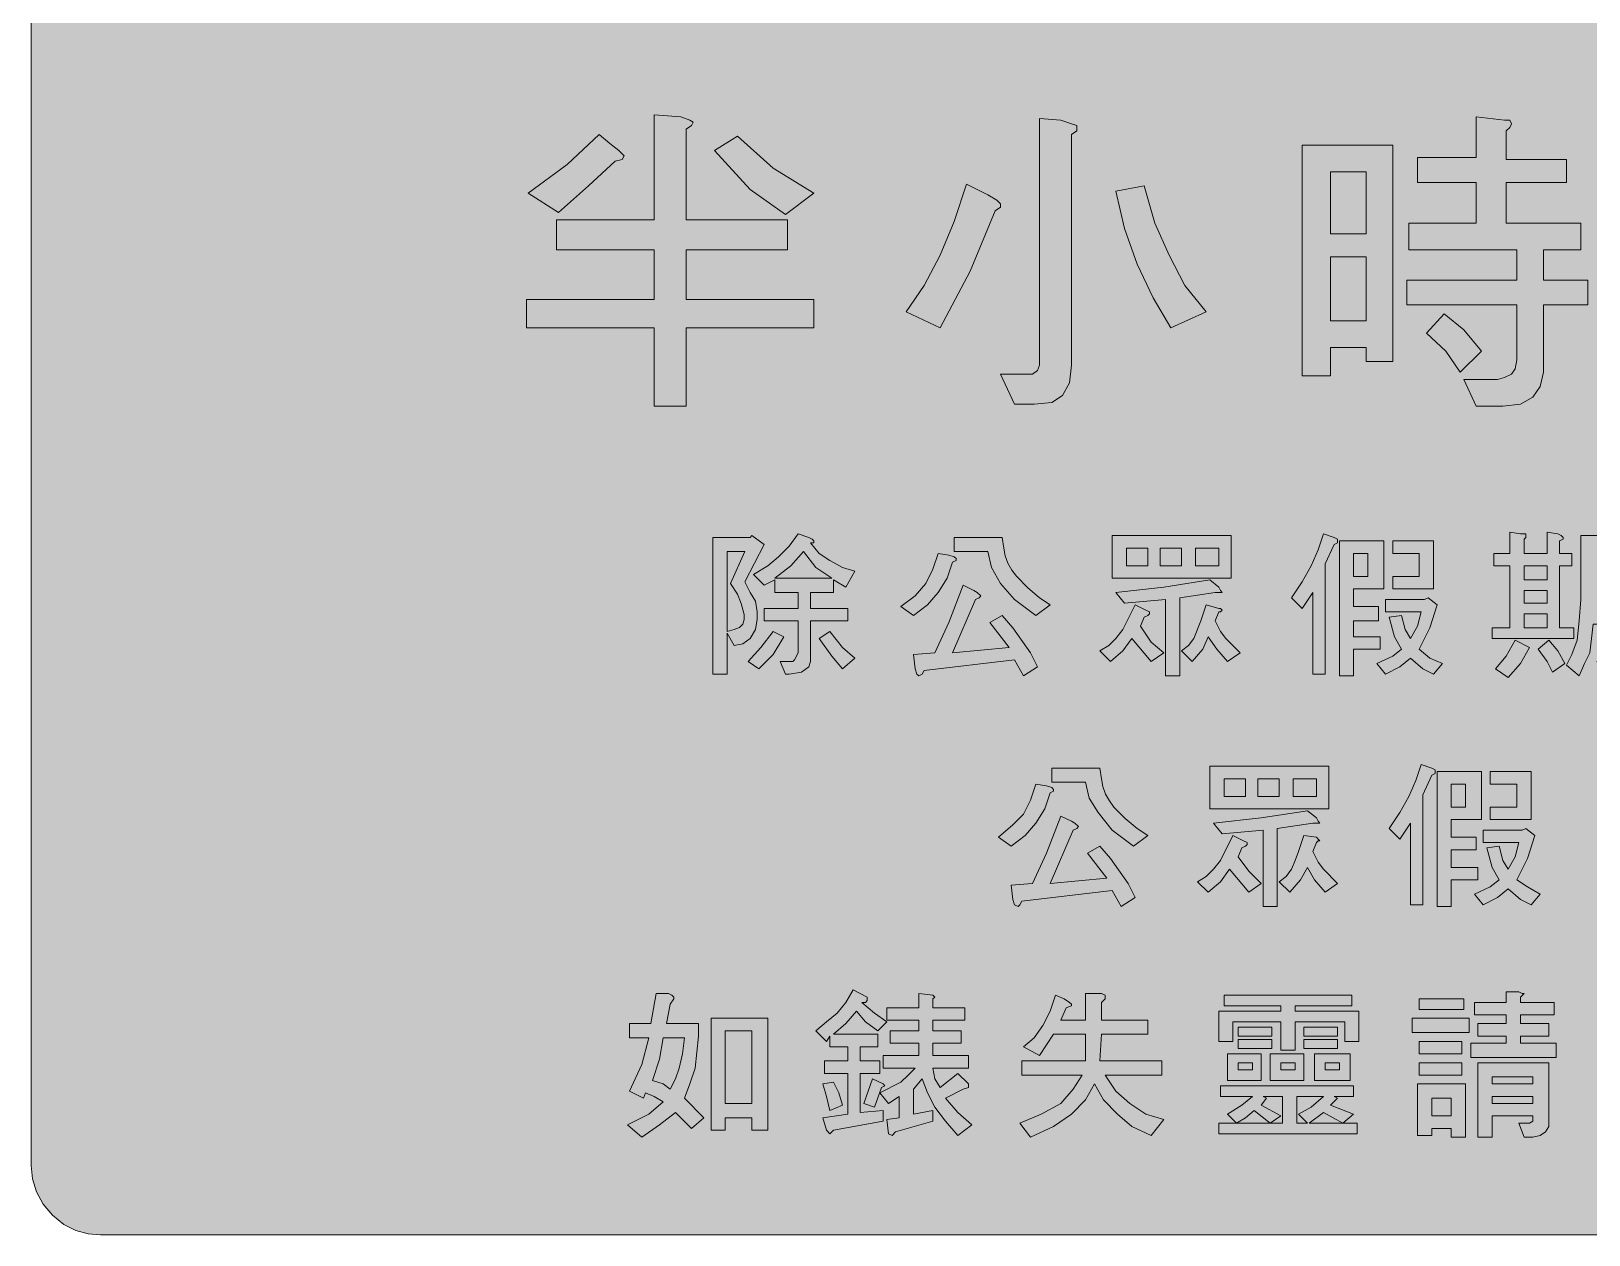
# Model space of a CAD drawing. Header units: metres. Extents: x 10 to 559, y 12 to 260.
# Drawn here: x 10.1 to 168, y 12.1 to 134.1 of the extents above; entities that cross this region are included whole.
import ezdxf

# ---------------------------------------------------------------- set-up
doc = ezdxf.new("R2010")
doc.units = ezdxf.units.M
doc.layers.add('FILL_BLACK_000000', color=7, linetype='Continuous', true_color=0x000000)
doc.layers.add('FILL_YELLOW_FFFF00', color=7, linetype='Continuous', true_color=0xffff00)

msp = doc.modelspace()

# ---------------------------------------------------------------- hatches: boundary and pattern name
at = {"layer": 'FILL_BLACK_000000', "true_color": 0x000000}
h = msp.add_hatch(color=7, dxfattribs=at)
h.dxf.hatch_style = 1
h.paths.add_polyline_path([(73.26, 125.64), (75.96, 125.46), (76.86, 125.1), (77.22, 124.92), (77.04, 124.56), (76.5, 124.2), (76.5, 115.02), (86.76, 115.02), (86.76, 111.96), (76.5, 111.96), (76.5, 106.92), (89.46, 106.92), (89.46, 104.04), (76.5, 104.04), (76.5, 96.12), (73.26, 96.12), (73.26, 104.04), (60.3, 104.04), (60.3, 106.92), (73.26, 106.92), (73.26, 111.96), (63.36, 111.96), (63.36, 115.02), (73.26, 115.02), (73.26, 125.64)])
h = msp.add_hatch(color=7, dxfattribs=at)
h.dxf.hatch_style = 1
h.paths.add_polyline_path([(115.56, 124.74), (116.1, 124.56), (116.1, 124.02), (115.56, 123.66), (115.56, 100.26), (115.38, 98.46), (114.66, 97.2), (113.58, 96.48), (111.78, 96.3), (109.8, 96.3), (108.36, 99.36), (111.6, 99.36), (112.14, 99.72), (112.32, 100.26), (112.32, 125.28), (114.48, 125.1), (115.56, 124.74)])
h = msp.add_hatch(color=7, dxfattribs=at)
h.dxf.hatch_style = 1
h.paths.add_polyline_path([(156.6, 118.8), (150.66, 118.8), (150.66, 121.32), (156.6, 121.32), (156.6, 125.46), (159.48, 125.1), (160.02, 125.1), (160.2, 124.74), (160.02, 124.38), (159.66, 124.02), (159.66, 121.14), (165.78, 121.14), (165.78, 118.8), (159.66, 118.8), (159.66, 114.66), (167.22, 114.66), (167.22, 111.96), (163.44, 111.96), (163.44, 108.9), (167.94, 108.9), (167.94, 106.38), (163.44, 106.38), (163.44, 99.54), (163.08, 98.1), (162.36, 97.02), (161.1, 96.3), (159.3, 96.12), (156.6, 96.12), (155.34, 98.82), (158.76, 98.82), (159.48, 99), (160.2, 99.36), (160.56, 99.9), (160.74, 100.8), (160.74, 106.38), (149.58, 106.38), (149.58, 108.9), (160.74, 108.9), (160.74, 111.96), (149.76, 111.96), (149.76, 114.66), (156.6, 114.66), (156.6, 118.8)])
h = msp.add_hatch(color=7, dxfattribs=at)
h.dxf.hatch_style = 1
h.paths.add_polyline_path([(69.66, 122.04), (70.2, 121.5), (70.02, 121.14), (69.3, 120.96), (66.6, 118.44), (63.54, 115.74), (60.48, 117.72), (64.44, 120.6), (67.68, 123.66), (68.76, 122.76), (69.66, 122.04)])
h = msp.add_hatch(color=7, dxfattribs=at)
h.dxf.hatch_style = 1
h.paths.add_polyline_path([(85.32, 120.24), (89.46, 117.72), (86.58, 115.56), (82.98, 118.08), (79.38, 122.04), (81.72, 123.48), (85.32, 120.24)])
h = msp.add_hatch(color=7, dxfattribs=at)
h.dxf.hatch_style = 1
h.paths.add_polyline_path([(145.44, 100.62), (145.44, 102.06), (141.84, 102.06), (141.84, 99.18), (138.96, 99.18), (138.96, 122.58), (148.14, 122.58), (148.14, 100.62), (145.44, 100.62)])
h.paths.add_polyline_path([(141.84, 119.88), (141.84, 113.58), (145.44, 113.58), (145.44, 119.88), (141.84, 119.88)], flags=16)
h.paths.add_polyline_path([(145.44, 111.24), (141.84, 111.24), (141.84, 104.76), (145.44, 104.76), (145.44, 111.24)], flags=16)
h = msp.add_hatch(color=7, dxfattribs=at)
h.dxf.hatch_style = 1
h.paths.add_polyline_path([(100.62, 108.36), (102.24, 111.42), (103.68, 114.84), (104.94, 118.62), (107.1, 117.54), (108, 117), (108.36, 116.64), (108.36, 116.28), (107.82, 115.92), (105.3, 109.8), (102.24, 104.04), (98.82, 105.66), (100.62, 108.36)])
h = msp.add_hatch(color=7, dxfattribs=at)
h.dxf.hatch_style = 1
h.paths.add_polyline_path([(123.84, 107.1), (122.22, 110.52), (120.96, 114.12), (120.06, 117.9), (122.94, 118.44), (124.02, 114.66), (125.46, 111.42), (127.08, 108.36), (129.24, 105.66), (125.64, 104.04), (123.84, 107.1)])
h = msp.add_hatch(color=7, dxfattribs=at)
h.dxf.hatch_style = 1
h.paths.add_polyline_path([(155.34, 103.86), (157.14, 101.7), (154.98, 99.54), (153.54, 101.7), (151.56, 103.5), (153.36, 105.48), (155.34, 103.86)])
h = msp.add_hatch(color=7, dxfattribs=at)
h.dxf.hatch_style = 1
h.paths.add_polyline_path([(83.16, 82.98), (84.42, 82.08), (82.44, 78.3), (82.98, 77.22), (83.52, 76.32), (83.7, 75.24), (83.7, 74.52), (83.52, 73.44), (82.98, 72.54), (82.26, 72), (81.36, 71.82), (80.64, 73.08), (80.64, 68.94), (79.2, 68.94), (79.2, 82.8), (82.98, 82.8), (83.16, 82.98)])
h.paths.add_polyline_path([(81.91, 73.65), (82.24, 74.01), (82.38, 74.46), (82.37, 74.98), (82.09, 76.09), (81.72, 77.04), (81, 78.12), (82.44, 81.36), (80.64, 81.36), (80.64, 73.26), (81.36, 73.44), (81.91, 73.65)], flags=16)
h = msp.add_hatch(color=7, dxfattribs=at)
h.dxf.hatch_style = 1
h.paths.add_polyline_path([(89.46, 82.44), (89.46, 82.26), (89.1, 82.26), (90, 81.18), (91.08, 80.46), (92.34, 79.74), (93.6, 79.38), (92.7, 77.76), (91.44, 78.48), (91.44, 77.22), (89.1, 77.22), (89.1, 75.6), (92.88, 75.6), (92.88, 74.34), (89.1, 74.34), (89.1, 70.2), (88.92, 69.66), (88.2, 69.12), (86.94, 68.94), (86.58, 68.94), (86.04, 70.2), (87.3, 70.2), (87.48, 70.38), (87.84, 71.1), (87.84, 74.34), (84.42, 74.34), (84.42, 75.6), (87.84, 75.6), (87.84, 77.22), (85.5, 77.22), (85.5, 78.48), (84.42, 77.94), (83.34, 79.02), (84.78, 79.92), (85.86, 80.82), (86.94, 81.9), (87.84, 83.16), (88.92, 82.8), (89.28, 82.62), (89.46, 82.44)])
h.paths.add_polyline_path([(85.5, 78.66), (91.26, 78.66), (89.64, 79.74), (88.38, 81.36), (87.12, 79.92), (85.5, 78.66)], flags=16)
h = msp.add_hatch(color=7, dxfattribs=at)
h.dxf.hatch_style = 1
h.paths.add_polyline_path([(108.54, 82.8), (108.72, 81.72), (108.86, 80.92), (109.13, 80.17), (109.51, 79.49), (109.98, 78.85), (111.1, 77.7), (112.32, 76.68), (113.4, 75.96), (111.96, 74.88), (109.8, 76.5), (108.36, 78.12), (107.46, 79.74), (107.1, 81.36), (103.68, 81.36), (103.68, 82.8), (108.54, 82.8)])
h = msp.add_hatch(color=7, dxfattribs=at)
h.dxf.hatch_style = 1
h.paths.add_polyline_path([(119.7, 82.98), (131.76, 82.98), (131.76, 78.66), (119.7, 78.66), (119.7, 82.98)])
h.paths.add_polyline_path([(121.14, 79.92), (123.3, 79.92), (123.3, 81.72), (121.14, 81.72), (121.14, 79.92)], flags=16)
h.paths.add_polyline_path([(124.56, 81.72), (124.56, 79.92), (126.72, 79.92), (126.72, 81.72), (124.56, 81.72)], flags=16)
h.paths.add_polyline_path([(130.5, 81.72), (128.16, 81.72), (128.16, 79.92), (130.5, 79.92), (130.5, 81.72)], flags=16)
h = msp.add_hatch(color=7, dxfattribs=at)
h.dxf.hatch_style = 1
h.paths.add_polyline_path([(142.56, 82.62), (142.56, 82.26), (142.2, 82.08), (141.3, 80.1), (141.3, 68.94), (140.04, 68.94), (140.04, 77.22), (138.96, 75.6), (137.88, 76.68), (138.96, 78.3), (139.86, 79.92), (140.58, 81.54), (141.12, 83.16), (142.2, 82.8), (142.56, 82.62)])
h = msp.add_hatch(color=7, dxfattribs=at)
h.dxf.hatch_style = 1
h.paths.add_polyline_path([(147.24, 77.58), (144.18, 77.58), (144.18, 75.78), (146.7, 75.78), (146.7, 74.34), (144.18, 74.34), (144.18, 72.72), (146.88, 72.72), (146.88, 71.46), (144.18, 71.46), (144.18, 68.76), (142.74, 68.76), (142.74, 82.44), (147.24, 82.44), (147.24, 77.58)])
h.paths.add_polyline_path([(145.62, 81.18), (144.18, 81.18), (144.18, 78.84), (145.62, 78.84), (145.62, 81.18)], flags=16)
h = msp.add_hatch(color=7, dxfattribs=at)
h.dxf.hatch_style = 1
h.paths.add_polyline_path([(152.28, 82.44), (152.28, 77.58), (148.14, 77.58), (148.14, 78.84), (150.84, 78.84), (150.84, 81.18), (148.14, 81.18), (148.14, 82.44), (152.28, 82.44)])
h = msp.add_hatch(color=7, dxfattribs=at)
h.dxf.hatch_style = 1
h.paths.add_polyline_path([(161.64, 83.16), (161.64, 82.8), (161.46, 82.62), (161.46, 81.18), (163.8, 81.18), (163.8, 83.34), (164.88, 83.16), (165.24, 82.98), (165.42, 82.8), (165.42, 82.62), (165.06, 82.44), (165.06, 81.18), (166.32, 81.18), (166.32, 79.92), (165.06, 79.92), (165.06, 73.62), (166.5, 73.62), (166.5, 72.54), (158.22, 72.54), (158.22, 73.62), (160.02, 73.62), (160.02, 79.92), (158.4, 79.92), (158.4, 81.18), (160.02, 81.18), (160.02, 83.34), (161.1, 83.16), (161.64, 83.16)])
h.paths.add_polyline_path([(161.46, 76.14), (163.8, 76.14), (163.8, 77.4), (161.46, 77.4), (161.46, 76.14)], flags=16)
h.paths.add_polyline_path([(161.46, 75.06), (161.46, 73.62), (163.8, 73.62), (163.8, 75.06), (161.46, 75.06)], flags=16)
h.paths.add_polyline_path([(163.8, 79.92), (161.46, 79.92), (161.46, 78.48), (163.8, 78.48), (163.8, 79.92)], flags=16)
h = msp.add_hatch(color=7, dxfattribs=at)
h.dxf.hatch_style = 1
h.paths.add_polyline_path([(172.08, 70.2), (171.9, 69.66), (171.54, 69.3), (171.18, 69.12), (169.56, 68.94), (168.84, 70.2), (169.92, 70.2), (170.64, 70.38), (170.82, 70.92), (170.82, 73.98), (168.48, 73.98), (168.3, 72.54), (168.12, 71.1), (167.58, 70.02), (167.04, 68.76), (165.78, 69.84), (166.32, 70.92), (166.86, 72.36), (167.04, 74.34), (167.22, 76.5), (167.22, 82.98), (172.26, 82.98), (172.26, 70.92), (172.08, 70.2)])
h.paths.add_polyline_path([(168.48, 77.76), (168.48, 75.06), (170.82, 75.06), (170.82, 77.76), (168.48, 77.76)], flags=16)
h.paths.add_polyline_path([(170.82, 81.72), (168.48, 81.72), (168.48, 79.02), (170.82, 79.02), (170.82, 81.72)], flags=16)
h = msp.add_hatch(color=7, dxfattribs=at)
h.dxf.hatch_style = 1
h.paths.add_polyline_path([(103.68, 80.82), (103.86, 80.64), (103.86, 80.46), (103.5, 80.28), (102.96, 78.66), (102.06, 77.22), (100.98, 75.96), (99.54, 74.88), (98.28, 75.78), (99.72, 76.86), (100.8, 78.12), (101.52, 79.56), (102.06, 81.18), (103.14, 81), (103.68, 80.82)])
h = msp.add_hatch(color=7, dxfattribs=at)
h.dxf.hatch_style = 1
h.paths.add_polyline_path([(106.02, 77.22), (106.38, 76.86), (106.2, 76.68), (105.84, 76.5), (103.5, 71.1), (109.26, 71.64), (107.28, 74.16), (108.54, 74.88), (109.62, 73.62), (111.42, 71.1), (112.14, 69.66), (110.7, 68.76), (109.8, 70.38), (100.62, 69.3), (100.44, 68.94), (100.08, 68.76), (99.9, 68.94), (99.72, 69.48), (99.54, 70.92), (101.7, 71.1), (103.14, 74.16), (104.58, 77.94), (105.66, 77.4), (106.02, 77.22)])
h = msp.add_hatch(color=7, dxfattribs=at)
h.dxf.hatch_style = 1
h.paths.add_polyline_path([(124.92, 77.76), (129.6, 78.48), (130.5, 77.76), (130.68, 77.4), (130.86, 77.22), (130.14, 77.22), (126.54, 76.68), (126.54, 68.76), (125.1, 68.76), (125.1, 76.5), (120.96, 76.14), (120.06, 77.22), (124.92, 77.76)])
h = msp.add_hatch(color=7, dxfattribs=at)
h.dxf.hatch_style = 1
h.paths.add_polyline_path([(123.12, 75.42), (123.48, 75.24), (123.48, 75.06), (123.3, 74.88), (122.94, 74.7), (122.58, 73.8), (123.66, 72.18), (124.92, 71.1), (123.66, 70.2), (121.68, 72.54), (120.78, 71.28), (119.52, 70.2), (118.44, 71.28), (119.34, 71.82), (120.06, 72.54), (120.78, 73.44), (122.04, 75.96), (123.12, 75.42)])
h = msp.add_hatch(color=7, dxfattribs=at)
h.dxf.hatch_style = 1
h.paths.add_polyline_path([(130.5, 75.6), (130.68, 75.6), (130.86, 75.42), (130.68, 75.24), (130.5, 75.24), (130.14, 74.34), (130.68, 73.26), (131.22, 72.54), (131.94, 71.82), (132.66, 71.1), (131.4, 70.2), (130.32, 71.46), (129.42, 72.72), (128.88, 71.46), (127.8, 70.2), (126.72, 71.28), (127.44, 71.82), (127.98, 72.54), (128.7, 74.34), (129.24, 75.96), (130.5, 75.6)])
h = msp.add_hatch(color=7, dxfattribs=at)
h.dxf.hatch_style = 1
h.paths.add_polyline_path([(151.38, 76.5), (151.74, 76.68), (152.64, 75.96), (151.92, 73.62), (150.84, 71.46), (151.92, 70.56), (153.18, 70.02), (152.28, 68.94), (151.2, 69.48), (149.94, 70.56), (148.86, 69.66), (147.42, 68.94), (146.52, 70.02), (148.14, 70.74), (149.04, 71.46), (148.32, 72.72), (147.78, 74.7), (149.04, 74.88), (149.4, 73.44), (149.94, 72.54), (150.66, 73.8), (151.02, 75.24), (147.42, 75.24), (147.42, 76.5), (151.38, 76.5)])
h = msp.add_hatch(color=7, dxfattribs=at)
h.dxf.hatch_style = 1
h.paths.add_polyline_path([(85.32, 70.92), (83.88, 69.48), (82.8, 70.2), (84.06, 71.64), (85.32, 73.26), (86.4, 72.72), (85.32, 70.92)])
h = msp.add_hatch(color=7, dxfattribs=at)
h.dxf.hatch_style = 1
h.paths.add_polyline_path([(92.34, 71.64), (93.6, 70.56), (92.34, 69.48), (91.26, 70.74), (90, 72.54), (91.08, 73.26), (92.34, 71.64)])
h = msp.add_hatch(color=7, dxfattribs=at)
h.dxf.hatch_style = 1
h.paths.add_polyline_path([(159.66, 70.74), (160.56, 72.36), (162, 71.64), (161.1, 70.02), (159.84, 68.58), (158.58, 69.48), (159.66, 70.74)])
h = msp.add_hatch(color=7, dxfattribs=at)
h.dxf.hatch_style = 1
h.paths.add_polyline_path([(164.88, 71.28), (165.6, 70.02), (164.34, 69.12), (163.8, 70.2), (162.9, 71.46), (163.98, 72.36), (164.88, 71.28)])
h = msp.add_hatch(color=7, dxfattribs=at)
h.dxf.hatch_style = 1
h.paths.add_polyline_path([(118.44, 59.4), (118.62, 58.32), (118.76, 57.52), (119.03, 56.77), (119.41, 56.09), (119.88, 55.45), (121, 54.3), (122.22, 53.28), (123.3, 52.56), (121.86, 51.48), (119.7, 53.1), (118.26, 54.9), (117.36, 56.34), (117, 57.96), (113.58, 57.96), (113.58, 59.4), (118.44, 59.4)])
h = msp.add_hatch(color=7, dxfattribs=at)
h.dxf.hatch_style = 1
h.paths.add_polyline_path([(129.6, 59.58), (141.66, 59.58), (141.66, 55.26), (129.6, 55.26), (129.6, 59.58)])
h.paths.add_polyline_path([(131.04, 56.52), (133.2, 56.52), (133.2, 58.32), (131.04, 58.32), (131.04, 56.52)], flags=16)
h.paths.add_polyline_path([(134.46, 58.32), (134.46, 56.52), (136.62, 56.52), (136.62, 58.32), (134.46, 58.32)], flags=16)
h.paths.add_polyline_path([(140.4, 58.32), (138.06, 58.32), (138.06, 56.52), (140.4, 56.52), (140.4, 58.32)], flags=16)
h = msp.add_hatch(color=7, dxfattribs=at)
h.dxf.hatch_style = 1
h.paths.add_polyline_path([(152.46, 59.22), (152.46, 58.86), (152.1, 58.68), (151.2, 56.7), (151.2, 45.54), (149.94, 45.54), (149.94, 53.82), (148.86, 52.2), (147.78, 53.28), (148.86, 54.9), (149.76, 56.52), (150.48, 58.14), (151.02, 59.76), (152.1, 59.4), (152.46, 59.22)])
h = msp.add_hatch(color=7, dxfattribs=at)
h.dxf.hatch_style = 1
h.paths.add_polyline_path([(157.14, 54.18), (154.08, 54.18), (154.08, 52.38), (156.6, 52.38), (156.6, 51.12), (154.08, 51.12), (154.08, 49.32), (156.78, 49.32), (156.78, 48.06), (154.08, 48.06), (154.08, 45.36), (152.64, 45.36), (152.64, 59.04), (157.14, 59.04), (157.14, 54.18)])
h.paths.add_polyline_path([(155.52, 57.78), (154.08, 57.78), (154.08, 55.44), (155.52, 55.44), (155.52, 57.78)], flags=16)
h = msp.add_hatch(color=7, dxfattribs=at)
h.dxf.hatch_style = 1
h.paths.add_polyline_path([(162.18, 59.04), (162.18, 54.18), (158.04, 54.18), (158.04, 55.44), (160.74, 55.44), (160.74, 57.78), (158.04, 57.78), (158.04, 59.04), (162.18, 59.04)])
h = msp.add_hatch(color=7, dxfattribs=at)
h.dxf.hatch_style = 1
h.paths.add_polyline_path([(113.58, 57.42), (113.76, 57.24), (113.76, 57.06), (113.4, 56.88), (112.86, 55.26), (111.96, 53.82), (110.88, 52.56), (109.44, 51.48), (108.18, 52.38), (109.62, 53.64), (110.7, 54.72), (111.42, 56.16), (111.96, 57.78), (113.04, 57.6), (113.58, 57.42)])
h = msp.add_hatch(color=7, dxfattribs=at)
h.dxf.hatch_style = 1
h.paths.add_polyline_path([(115.92, 53.82), (116.28, 53.46), (116.1, 53.28), (115.74, 53.1), (113.4, 47.7), (119.16, 48.24), (117.18, 50.76), (118.44, 51.48), (119.52, 50.22), (121.32, 47.7), (122.04, 46.26), (120.6, 45.36), (119.7, 46.98), (110.52, 45.9), (110.34, 45.54), (110.16, 45.36), (109.8, 45.54), (109.62, 46.08), (109.44, 47.52), (111.6, 47.7), (113.04, 50.76), (114.48, 54.54), (115.56, 54), (115.92, 53.82)])
h = msp.add_hatch(color=7, dxfattribs=at)
h.dxf.hatch_style = 1
h.paths.add_polyline_path([(134.82, 54.36), (139.5, 55.08), (140.4, 54.36), (140.58, 54), (140.76, 53.82), (140.04, 53.82), (136.44, 53.28), (136.44, 45.36), (135, 45.36), (135, 53.1), (130.86, 52.74), (129.96, 53.82), (134.82, 54.36)])
h = msp.add_hatch(color=7, dxfattribs=at)
h.dxf.hatch_style = 1
h.paths.add_polyline_path([(133.02, 52.02), (133.38, 51.84), (133.38, 51.66), (133.2, 51.48), (132.84, 51.3), (132.48, 50.4), (133.56, 48.96), (134.82, 47.7), (133.56, 46.8), (131.58, 49.14), (130.68, 47.88), (129.42, 46.8), (128.34, 47.88), (129.24, 48.42), (129.96, 49.14), (130.68, 50.04), (131.94, 52.56), (133.02, 52.02)])
h = msp.add_hatch(color=7, dxfattribs=at)
h.dxf.hatch_style = 1
h.paths.add_polyline_path([(140.4, 52.38), (140.58, 52.2), (140.76, 52.02), (140.58, 52.02), (140.4, 51.84), (140.04, 50.94), (140.58, 49.86), (141.12, 49.14), (142.56, 47.7), (141.3, 46.8), (140.22, 48.06), (139.5, 49.32), (138.78, 48.06), (137.7, 46.8), (136.62, 47.88), (137.34, 48.42), (137.88, 49.14), (138.24, 50.04), (138.6, 50.94), (139.14, 52.56), (140.4, 52.38)])
h = msp.add_hatch(color=7, dxfattribs=at)
h.dxf.hatch_style = 1
h.paths.add_polyline_path([(161.28, 53.1), (161.64, 53.28), (162.54, 52.56), (161.82, 50.22), (160.74, 48.06), (161.82, 47.34), (163.08, 46.62), (162.18, 45.54), (161.1, 46.08), (159.84, 47.16), (158.76, 46.26), (157.32, 45.54), (156.42, 46.62), (158.04, 47.34), (158.94, 48.06), (158.22, 49.32), (157.68, 51.3), (158.94, 51.48), (159.3, 50.04), (159.84, 49.14), (160.56, 50.4), (160.92, 51.84), (157.32, 51.84), (157.32, 53.1), (161.28, 53.1)])
h = msp.add_hatch(color=7, dxfattribs=at)
h.dxf.hatch_style = 1
h.paths.add_polyline_path([(72.9, 33.48), (73.44, 36.54), (74.7, 36.54), (75.06, 36.36), (75.24, 36.18), (75.24, 36), (74.88, 35.46), (74.7, 34.56), (74.52, 33.48), (77.76, 33.48), (77.76, 32.22), (77.4, 28.98), (76.86, 27.36), (76.32, 25.92), (78.3, 23.94), (77.04, 22.86), (75.42, 24.48), (73.8, 23.22), (72, 21.96), (70.56, 23.22), (72.72, 24.3), (74.16, 25.56), (73.26, 26.1), (72.36, 26.46), (72.18, 25.92), (70.74, 26.64), (72, 29.34), (72.72, 32.04), (70.74, 32.04), (70.74, 33.48), (72.9, 33.48)])
h.paths.add_polyline_path([(73.08, 27.72), (74.16, 27.36), (74.88, 26.82), (75.42, 27.9), (75.78, 28.98), (76.14, 30.42), (76.32, 32.04), (74.16, 32.04), (73.8, 29.88), (73.08, 27.72)], flags=16)
h = msp.add_hatch(color=7, dxfattribs=at)
h.dxf.hatch_style = 1
h.paths.add_polyline_path([(90.72, 33.66), (91.8, 34.56), (92.7, 35.64), (93.42, 36.9), (94.86, 36.18), (94.86, 35.82), (94.68, 35.64), (94.32, 35.64), (95.58, 34.56), (96.84, 33.66), (95.94, 32.76), (94.68, 33.66), (93.78, 34.74), (92.7, 33.48), (91.44, 32.4), (95.94, 32.4), (95.94, 31.14), (94.14, 31.14), (94.14, 29.7), (96.12, 29.7), (96.12, 28.44), (94.14, 28.44), (94.14, 24.48), (96.48, 24.66), (96.48, 23.58), (91.44, 22.68), (91.08, 22.32), (90.72, 22.68), (90.36, 23.94), (92.88, 24.3), (92.88, 28.44), (90.54, 28.44), (90.54, 29.7), (92.88, 29.7), (92.88, 31.14), (91.08, 31.14), (91.08, 32.22), (90.72, 31.68), (89.64, 32.76), (90.72, 33.66)])
h = msp.add_hatch(color=7, dxfattribs=at)
h.dxf.hatch_style = 1
h.paths.add_polyline_path([(100.08, 35.1), (100.08, 36.54), (101.52, 36.36), (101.7, 36.18), (101.52, 36), (101.52, 35.1), (104.76, 35.1), (104.76, 33.84), (101.52, 33.84), (101.52, 32.76), (104.4, 32.76), (104.4, 31.5), (101.52, 31.5), (101.52, 30.24), (105.12, 30.24), (105.12, 28.98), (101.52, 28.98), (101.7, 27.9), (102.24, 27), (104.04, 28.44), (105.12, 27.36), (105.12, 27), (104.58, 26.82), (102.78, 25.92), (104.04, 24.48), (105.48, 23.22), (104.04, 22.14), (102.78, 23.58), (101.7, 25.02), (100.98, 26.46), (100.44, 27.9), (99.54, 26.82), (99.54, 24.3), (101.52, 24.66), (101.52, 23.58), (97.74, 22.5), (97.38, 22.14), (97.02, 22.32), (96.84, 23.76), (98.1, 23.94), (98.1, 26.1), (97.02, 25.38), (96.12, 26.46), (98.28, 27.54), (99, 28.26), (99.72, 28.98), (96.48, 28.98), (96.48, 30.24), (100.08, 30.24), (100.08, 31.5), (97.2, 31.5), (97.2, 32.76), (100.08, 32.76), (100.08, 33.84), (96.84, 33.84), (96.84, 35.1), (100.08, 35.1)])
h = msp.add_hatch(color=7, dxfattribs=at)
h.dxf.hatch_style = 1
h.paths.add_polyline_path([(115.38, 35.64), (115.56, 35.46), (115.56, 35.28), (115.02, 35.1), (114.48, 33.84), (117, 33.84), (117, 36.54), (118.62, 36.54), (118.98, 36.36), (118.98, 36), (118.62, 35.64), (118.62, 33.84), (123.3, 33.84), (123.3, 32.4), (118.62, 32.4), (118.44, 29.7), (124.74, 29.7), (124.74, 28.26), (118.98, 28.26), (120.06, 26.64), (121.5, 25.38), (123.12, 24.3), (124.92, 23.76), (123.66, 22.14), (121.68, 23.04), (120.24, 24.3), (118.8, 25.74), (117.9, 27.36), (117, 25.74), (115.56, 24.3), (113.76, 23.04), (111.42, 21.96), (110.34, 23.4), (112.5, 24.3), (114.48, 25.38), (115.74, 26.82), (116.64, 28.26), (110.52, 28.26), (110.52, 29.7), (117, 29.7), (117, 32.4), (113.76, 32.4), (113.04, 31.32), (112.32, 30.24), (110.7, 31.14), (111.78, 32.04), (112.68, 33.3), (113.4, 34.74), (113.94, 36.36), (114.84, 36), (115.38, 35.64)])
h = msp.add_hatch(color=7, dxfattribs=at)
h.dxf.hatch_style = 1
h.paths.add_polyline_path([(144, 36.36), (144, 35.28), (138.24, 35.28), (138.24, 34.74), (144.72, 34.74), (144.72, 31.68), (143.28, 31.68), (143.28, 33.66), (138.24, 33.66), (138.24, 30.78), (136.8, 30.78), (136.8, 33.66), (131.94, 33.66), (131.94, 31.68), (130.5, 31.68), (130.5, 34.74), (136.8, 34.74), (136.8, 35.28), (131.04, 35.28), (131.04, 36.36), (144, 36.36)])
h = msp.add_hatch(color=7, dxfattribs=at)
h.dxf.hatch_style = 1
h.paths.add_polyline_path([(156.42, 35.64), (159.66, 35.64), (159.66, 36.72), (160.92, 36.72), (161.28, 36.54), (161.46, 36.54), (161.1, 36.18), (161.1, 35.64), (164.52, 35.64), (164.52, 34.38), (161.1, 34.38), (161.1, 33.48), (163.98, 33.48), (163.98, 32.22), (161.1, 32.22), (161.1, 31.5), (164.7, 31.5), (164.7, 30.06), (156.06, 30.06), (156.06, 31.5), (159.66, 31.5), (159.66, 32.22), (156.78, 32.22), (156.78, 33.48), (159.66, 33.48), (159.66, 34.38), (156.42, 34.38), (156.42, 35.64)])
h = msp.add_hatch(color=7, dxfattribs=at)
h.dxf.hatch_style = 1
h.paths.add_polyline_path([(155.34, 36), (155.34, 34.92), (150.84, 34.92), (150.84, 36), (155.34, 36)])
h = msp.add_hatch(color=7, dxfattribs=at)
h.dxf.hatch_style = 1
h.paths.add_polyline_path([(84.78, 34.02), (84.78, 22.68), (83.16, 22.68), (83.16, 23.94), (80.46, 23.94), (80.46, 22.68), (79.02, 22.68), (79.02, 34.02), (84.78, 34.02)])
h.paths.add_polyline_path([(83.16, 32.76), (80.46, 32.76), (80.46, 25.38), (83.16, 25.38), (83.16, 32.76)], flags=16)
h = msp.add_hatch(color=7, dxfattribs=at)
h.dxf.hatch_style = 1
h.paths.add_polyline_path([(155.88, 34.02), (155.88, 32.58), (150.12, 32.58), (150.12, 34.02), (155.88, 34.02)])
h = msp.add_hatch(color=7, dxfattribs=at)
h.dxf.hatch_style = 1
h.paths.add_polyline_path([(135.9, 33.12), (135.9, 32.22), (132.48, 32.22), (132.48, 33.12), (135.9, 33.12)])
h = msp.add_hatch(color=7, dxfattribs=at)
h.dxf.hatch_style = 1
h.paths.add_polyline_path([(135.9, 31.86), (135.9, 30.96), (132.48, 30.96), (132.48, 31.86), (135.9, 31.86)])
h = msp.add_hatch(color=7, dxfattribs=at)
h.dxf.hatch_style = 1
h.paths.add_polyline_path([(142.56, 33.12), (142.56, 32.22), (139.14, 32.22), (139.14, 33.12), (142.56, 33.12)])
h = msp.add_hatch(color=7, dxfattribs=at)
h.dxf.hatch_style = 1
h.paths.add_polyline_path([(142.56, 31.86), (142.56, 30.96), (139.14, 30.96), (139.14, 31.86), (142.56, 31.86)])
h = msp.add_hatch(color=7, dxfattribs=at)
h.dxf.hatch_style = 1
h.paths.add_polyline_path([(155.16, 31.68), (155.16, 30.42), (150.84, 30.42), (150.84, 31.68), (155.16, 31.68)])
h = msp.add_hatch(color=7, dxfattribs=at)
h.dxf.hatch_style = 1
h.paths.add_polyline_path([(134.82, 27.72), (131.4, 27.72), (131.4, 30.42), (134.82, 30.42), (134.82, 27.72)])
h.paths.add_polyline_path([(133.92, 29.52), (132.48, 29.52), (132.48, 28.8), (133.92, 28.8), (133.92, 29.52)], flags=16)
h = msp.add_hatch(color=7, dxfattribs=at)
h.dxf.hatch_style = 1
h.paths.add_polyline_path([(139.14, 27.72), (135.72, 27.72), (135.72, 30.42), (139.14, 30.42), (139.14, 27.72)])
h.paths.add_polyline_path([(138.24, 29.52), (136.8, 29.52), (136.8, 28.8), (138.24, 28.8), (138.24, 29.52)], flags=16)
h = msp.add_hatch(color=7, dxfattribs=at)
h.dxf.hatch_style = 1
h.paths.add_polyline_path([(143.82, 27.72), (140.22, 27.72), (140.22, 30.42), (143.82, 30.42), (143.82, 27.72)])
h.paths.add_polyline_path([(142.74, 29.52), (141.3, 29.52), (141.3, 28.8), (142.74, 28.8), (142.74, 29.52)], flags=16)
h = msp.add_hatch(color=7, dxfattribs=at)
h.dxf.hatch_style = 1
h.paths.add_polyline_path([(155.16, 29.52), (155.16, 28.26), (150.84, 28.26), (150.84, 29.52), (155.16, 29.52)])
h = msp.add_hatch(color=7, dxfattribs=at)
h.dxf.hatch_style = 1
h.paths.add_polyline_path([(163.98, 23.04), (163.62, 22.5), (163.08, 22.14), (162.36, 21.96), (161.46, 21.96), (160.92, 23.4), (162, 23.4), (162.36, 23.58), (162.36, 24.12), (158.22, 24.12), (158.22, 21.96), (156.78, 21.96), (156.78, 29.52), (163.98, 29.52), (163.98, 23.04)])
h.paths.add_polyline_path([(158.22, 28.08), (158.22, 27.36), (162.36, 27.36), (162.36, 28.08), (158.22, 28.08)], flags=16)
h.paths.add_polyline_path([(162.36, 26.1), (158.22, 26.1), (158.22, 25.38), (162.36, 25.38), (162.36, 26.1)], flags=16)
h = msp.add_hatch(color=7, dxfattribs=at)
h.dxf.hatch_style = 1
h.paths.add_polyline_path([(91.98, 26.46), (92.34, 25.2), (91.08, 24.66), (90.72, 26.1), (90.36, 27.36), (91.44, 27.54), (91.98, 26.46)])
h = msp.add_hatch(color=7, dxfattribs=at)
h.dxf.hatch_style = 1
h.paths.add_polyline_path([(95.4, 27.9), (96.48, 27.36), (96.66, 27.18), (96.3, 27), (95.58, 25.02), (94.5, 25.38), (95.4, 27.9)])
h = msp.add_hatch(color=7, dxfattribs=at)
h.dxf.hatch_style = 1
h.paths.add_polyline_path([(132.3, 23.4), (131.4, 24.3), (132.84, 25.2), (133.92, 26.1), (130.68, 26.1), (130.68, 27.18), (144.18, 27.18), (144.18, 26.1), (142.2, 26.1), (142.56, 25.92), (141.84, 25.2), (144.18, 24.3), (143.1, 23.4), (144.54, 23.4), (144.54, 22.32), (130.5, 22.32), (130.5, 23.4), (132.3, 23.4)])
h.paths.add_polyline_path([(135.72, 23.4), (134.1, 24.66), (133.2, 23.94), (132.3, 23.4), (135.72, 23.4)], flags=16)
h.paths.add_polyline_path([(136.98, 23.4), (136.98, 26.1), (135, 26.1), (135.36, 25.92), (134.82, 25.2), (136.8, 24.12), (135.72, 23.4), (136.98, 23.4)], flags=16)
h.paths.add_polyline_path([(141.12, 24.48), (139.68, 23.4), (143.1, 23.4), (141.12, 24.48)], flags=16)
h.paths.add_polyline_path([(138.42, 26.1), (138.42, 23.4), (139.5, 23.4), (138.6, 24.3), (139.86, 25.02), (141.12, 26.1), (138.42, 26.1)], flags=16)
h = msp.add_hatch(color=7, dxfattribs=at)
h.dxf.hatch_style = 1
h.paths.add_polyline_path([(155.52, 27.36), (155.52, 21.96), (154.08, 21.96), (154.08, 22.86), (152.1, 22.86), (152.1, 22.14), (150.66, 22.14), (150.66, 27.36), (155.52, 27.36)])
h.paths.add_polyline_path([(154.08, 25.92), (152.1, 25.92), (152.1, 24.12), (154.08, 24.12), (154.08, 25.92)], flags=16)
at = {"layer": 'FILL_YELLOW_FFFF00', "true_color": 0xffff00}
h = msp.add_hatch(color=7, dxfattribs=at)
h.dxf.hatch_style = 1
h.paths.add_polyline_path([(553.58, 259.79), (554.9, 259.4), (556.14, 258.78), (557.28, 257.94), (558.12, 256.9), (558.74, 255.69), (559.13, 254.35), (559.26, 252.9), (559.26, 19.08), (559.13, 17.73), (558.72, 16.38), (558.07, 15.21), (557.28, 14.04), (556.11, 13.12), (554.83, 12.51), (553.51, 12.17), (552.24, 12.06), (17.1, 12.06), (15.86, 12.17), (14.6, 12.51), (13.38, 13.12), (12.24, 14.04), (11.3, 15.18), (10.62, 16.43), (10.22, 17.74), (10.08, 19.08), (10.08, 252.9), (10.22, 254.25), (10.62, 255.6), (11.3, 256.77), (12.24, 257.94), (12.71, 258.45), (13.28, 258.89), (14.58, 259.56), (15.91, 259.88), (17.1, 259.92), (552.24, 259.92), (553.58, 259.79)])

# ---------------------------------------------------------------- linework, layer by layer
at = {"layer": 'FILL_BLACK_000000', "lineweight": 0, "true_color": 0x000000}
for points in [[(73.26, 125.64), (75.96, 125.46), (76.86, 125.1), (77.22, 124.92), (77.04, 124.56), (76.5, 124.2), (76.5, 115.02), (86.76, 115.02), (86.76, 111.96), (76.5, 111.96), (76.5, 106.92), (89.46, 106.92), (89.46, 104.04), (76.5, 104.04), (76.5, 96.12), (73.26, 96.12), (73.26, 104.04), (60.3, 104.04), (60.3, 106.92), (73.26, 106.92), (73.26, 111.96), (63.36, 111.96), (63.36, 115.02), (73.26, 115.02)], [(115.56, 124.74), (116.1, 124.56), (116.1, 124.02), (115.56, 123.66), (115.56, 100.26), (115.38, 98.46), (114.66, 97.2), (113.58, 96.48), (111.78, 96.3), (109.8, 96.3), (108.36, 99.36), (111.6, 99.36), (112.14, 99.72), (112.32, 100.26), (112.32, 125.28), (114.48, 125.1)], [(156.6, 118.8), (150.66, 118.8), (150.66, 121.32), (156.6, 121.32), (156.6, 125.46), (159.48, 125.1), (160.02, 125.1), (160.2, 124.74), (160.02, 124.38), (159.66, 124.02), (159.66, 121.14), (165.78, 121.14), (165.78, 118.8), (159.66, 118.8), (159.66, 114.66), (167.22, 114.66), (167.22, 111.96), (163.44, 111.96), (163.44, 108.9), (167.94, 108.9), (167.94, 106.38), (163.44, 106.38), (163.44, 99.54), (163.08, 98.1), (162.36, 97.02), (161.1, 96.3), (159.3, 96.12), (156.6, 96.12), (155.34, 98.82), (158.76, 98.82), (159.48, 99), (160.2, 99.36), (160.56, 99.9), (160.74, 100.8), (160.74, 106.38), (149.58, 106.38), (149.58, 108.9), (160.74, 108.9), (160.74, 111.96), (149.76, 111.96), (149.76, 114.66), (156.6, 114.66)], [(69.66, 122.04), (70.2, 121.5), (70.02, 121.14), (69.3, 120.96), (66.6, 118.44), (63.54, 115.74), (60.48, 117.72), (64.44, 120.6), (67.68, 123.66), (68.76, 122.76)], [(85.32, 120.24), (89.46, 117.72), (86.58, 115.56), (82.98, 118.08), (79.38, 122.04), (81.72, 123.48)], [(145.44, 100.62), (145.44, 102.06), (141.84, 102.06), (141.84, 99.18), (138.96, 99.18), (138.96, 122.58), (148.14, 122.58), (148.14, 100.62)], [(100.62, 108.36), (102.24, 111.42), (103.68, 114.84), (104.94, 118.62), (107.1, 117.54), (108, 117), (108.36, 116.64), (108.36, 116.28), (107.82, 115.92), (105.3, 109.8), (102.24, 104.04), (98.82, 105.66)], [(141.84, 119.88), (141.84, 113.58), (145.44, 113.58), (145.44, 119.88)], [(123.84, 107.1), (122.22, 110.52), (120.96, 114.12), (120.06, 117.9), (122.94, 118.44), (124.02, 114.66), (125.46, 111.42), (127.08, 108.36), (129.24, 105.66), (125.64, 104.04)], [(145.44, 111.24), (141.84, 111.24), (141.84, 104.76), (145.44, 104.76)], [(155.34, 103.86), (157.14, 101.7), (154.98, 99.54), (153.54, 101.7), (151.56, 103.5), (153.36, 105.48)], [(83.16, 82.98), (84.42, 82.08), (82.44, 78.3), (82.98, 77.22), (83.52, 76.32), (83.7, 75.24), (83.7, 74.52), (83.52, 73.44), (82.98, 72.54), (82.26, 72), (81.36, 71.82), (80.64, 73.08), (80.64, 68.94), (79.2, 68.94), (79.2, 82.8), (82.98, 82.8)], [(89.46, 82.44), (89.46, 82.26), (89.1, 82.26), (90, 81.18), (91.08, 80.46), (92.34, 79.74), (93.6, 79.38), (92.7, 77.76), (91.44, 78.48), (91.44, 77.22), (89.1, 77.22), (89.1, 75.6), (92.88, 75.6), (92.88, 74.34), (89.1, 74.34), (89.1, 70.2), (88.92, 69.66), (88.2, 69.12), (86.94, 68.94), (86.58, 68.94), (86.04, 70.2), (87.3, 70.2), (87.48, 70.38), (87.84, 71.1), (87.84, 74.34), (84.42, 74.34), (84.42, 75.6), (87.84, 75.6), (87.84, 77.22), (85.5, 77.22), (85.5, 78.48), (84.42, 77.94), (83.34, 79.02), (84.78, 79.92), (85.86, 80.82), (86.94, 81.9), (87.84, 83.16), (88.92, 82.8), (89.28, 82.62)], [(108.54, 82.8), (108.72, 81.72), (108.86, 80.92), (109.13, 80.17), (109.51, 79.49), (109.98, 78.85), (111.1, 77.7), (112.32, 76.68), (113.4, 75.96), (111.96, 74.88), (109.8, 76.5), (108.36, 78.12), (107.46, 79.74), (107.1, 81.36), (103.68, 81.36), (103.68, 82.8)], [(119.7, 82.98), (131.76, 82.98), (131.76, 78.66), (119.7, 78.66)], [(142.56, 82.62), (142.56, 82.26), (142.2, 82.08), (141.3, 80.1), (141.3, 68.94), (140.04, 68.94), (140.04, 77.22), (138.96, 75.6), (137.88, 76.68), (138.96, 78.3), (139.86, 79.92), (140.58, 81.54), (141.12, 83.16), (142.2, 82.8)], [(147.24, 77.58), (144.18, 77.58), (144.18, 75.78), (146.7, 75.78), (146.7, 74.34), (144.18, 74.34), (144.18, 72.72), (146.88, 72.72), (146.88, 71.46), (144.18, 71.46), (144.18, 68.76), (142.74, 68.76), (142.74, 82.44), (147.24, 82.44)], [(152.28, 82.44), (152.28, 77.58), (148.14, 77.58), (148.14, 78.84), (150.84, 78.84), (150.84, 81.18), (148.14, 81.18), (148.14, 82.44)], [(161.64, 83.16), (161.64, 82.8), (161.46, 82.62), (161.46, 81.18), (163.8, 81.18), (163.8, 83.34), (164.88, 83.16), (165.24, 82.98), (165.42, 82.8), (165.42, 82.62), (165.06, 82.44), (165.06, 81.18), (166.32, 81.18), (166.32, 79.92), (165.06, 79.92), (165.06, 73.62), (166.5, 73.62), (166.5, 72.54), (158.22, 72.54), (158.22, 73.62), (160.02, 73.62), (160.02, 79.92), (158.4, 79.92), (158.4, 81.18), (160.02, 81.18), (160.02, 83.34), (161.1, 83.16)], [(172.08, 70.2), (171.9, 69.66), (171.54, 69.3), (171.18, 69.12), (169.56, 68.94), (168.84, 70.2), (169.92, 70.2), (170.64, 70.38), (170.82, 70.92), (170.82, 73.98), (168.48, 73.98), (168.3, 72.54), (168.12, 71.1), (167.58, 70.02), (167.04, 68.76), (165.78, 69.84), (166.32, 70.92), (166.86, 72.36), (167.04, 74.34), (167.22, 76.5), (167.22, 82.98), (172.26, 82.98), (172.26, 70.92)], [(81.91, 73.65), (82.24, 74.01), (82.38, 74.46), (82.37, 74.98), (82.09, 76.09), (81.72, 77.04), (81, 78.12), (82.44, 81.36), (80.64, 81.36), (80.64, 73.26), (81.36, 73.44)], [(85.5, 78.66), (91.26, 78.66), (89.64, 79.74), (88.38, 81.36), (87.12, 79.92)], [(103.68, 80.82), (103.86, 80.64), (103.86, 80.46), (103.5, 80.28), (102.96, 78.66), (102.06, 77.22), (100.98, 75.96), (99.54, 74.88), (98.28, 75.78), (99.72, 76.86), (100.8, 78.12), (101.52, 79.56), (102.06, 81.18), (103.14, 81)], [(121.14, 79.92), (123.3, 79.92), (123.3, 81.72), (121.14, 81.72)], [(124.56, 81.72), (124.56, 79.92), (126.72, 79.92), (126.72, 81.72)], [(130.5, 81.72), (128.16, 81.72), (128.16, 79.92), (130.5, 79.92)], [(145.62, 81.18), (144.18, 81.18), (144.18, 78.84), (145.62, 78.84)], [(163.8, 79.92), (161.46, 79.92), (161.46, 78.48), (163.8, 78.48)], [(106.02, 77.22), (106.38, 76.86), (106.2, 76.68), (105.84, 76.5), (103.5, 71.1), (109.26, 71.64), (107.28, 74.16), (108.54, 74.88), (109.62, 73.62), (111.42, 71.1), (112.14, 69.66), (110.7, 68.76), (109.8, 70.38), (100.62, 69.3), (100.44, 68.94), (100.08, 68.76), (99.9, 68.94), (99.72, 69.48), (99.54, 70.92), (101.7, 71.1), (103.14, 74.16), (104.58, 77.94), (105.66, 77.4)], [(124.92, 77.76), (129.6, 78.48), (130.5, 77.76), (130.68, 77.4), (130.86, 77.22), (130.14, 77.22), (126.54, 76.68), (126.54, 68.76), (125.1, 68.76), (125.1, 76.5), (120.96, 76.14), (120.06, 77.22)], [(161.46, 76.14), (163.8, 76.14), (163.8, 77.4), (161.46, 77.4)], [(123.12, 75.42), (123.48, 75.24), (123.48, 75.06), (123.3, 74.88), (122.94, 74.7), (122.58, 73.8), (123.66, 72.18), (124.92, 71.1), (123.66, 70.2), (121.68, 72.54), (120.78, 71.28), (119.52, 70.2), (118.44, 71.28), (119.34, 71.82), (120.06, 72.54), (120.78, 73.44), (122.04, 75.96)], [(130.5, 75.6), (130.68, 75.6), (130.86, 75.42), (130.68, 75.24), (130.5, 75.24), (130.14, 74.34), (130.68, 73.26), (131.22, 72.54), (131.94, 71.82), (132.66, 71.1), (131.4, 70.2), (130.32, 71.46), (129.42, 72.72), (128.88, 71.46), (127.8, 70.2), (126.72, 71.28), (127.44, 71.82), (127.98, 72.54), (128.7, 74.34), (129.24, 75.96)], [(151.38, 76.5), (151.74, 76.68), (152.64, 75.96), (151.92, 73.62), (150.84, 71.46), (151.92, 70.56), (153.18, 70.02), (152.28, 68.94), (151.2, 69.48), (149.94, 70.56), (148.86, 69.66), (147.42, 68.94), (146.52, 70.02), (148.14, 70.74), (149.04, 71.46), (148.32, 72.72), (147.78, 74.7), (149.04, 74.88), (149.4, 73.44), (149.94, 72.54), (150.66, 73.8), (151.02, 75.24), (147.42, 75.24), (147.42, 76.5)], [(161.46, 75.06), (161.46, 73.62), (163.8, 73.62), (163.8, 75.06)], [(85.32, 70.92), (83.88, 69.48), (82.8, 70.2), (84.06, 71.64), (85.32, 73.26), (86.4, 72.72)], [(92.34, 71.64), (93.6, 70.56), (92.34, 69.48), (91.26, 70.74), (90, 72.54), (91.08, 73.26)], [(159.66, 70.74), (160.56, 72.36), (162, 71.64), (161.1, 70.02), (159.84, 68.58), (158.58, 69.48)], [(164.88, 71.28), (165.6, 70.02), (164.34, 69.12), (163.8, 70.2), (162.9, 71.46), (163.98, 72.36)], [(118.44, 59.4), (118.62, 58.32), (118.76, 57.52), (119.03, 56.77), (119.41, 56.09), (119.88, 55.45), (121, 54.3), (122.22, 53.28), (123.3, 52.56), (121.86, 51.48), (119.7, 53.1), (118.26, 54.9), (117.36, 56.34), (117, 57.96), (113.58, 57.96), (113.58, 59.4)], [(129.6, 59.58), (141.66, 59.58), (141.66, 55.26), (129.6, 55.26)], [(152.46, 59.22), (152.46, 58.86), (152.1, 58.68), (151.2, 56.7), (151.2, 45.54), (149.94, 45.54), (149.94, 53.82), (148.86, 52.2), (147.78, 53.28), (148.86, 54.9), (149.76, 56.52), (150.48, 58.14), (151.02, 59.76), (152.1, 59.4)], [(157.14, 54.18), (154.08, 54.18), (154.08, 52.38), (156.6, 52.38), (156.6, 51.12), (154.08, 51.12), (154.08, 49.32), (156.78, 49.32), (156.78, 48.06), (154.08, 48.06), (154.08, 45.36), (152.64, 45.36), (152.64, 59.04), (157.14, 59.04)], [(162.18, 59.04), (162.18, 54.18), (158.04, 54.18), (158.04, 55.44), (160.74, 55.44), (160.74, 57.78), (158.04, 57.78), (158.04, 59.04)], [(113.58, 57.42), (113.76, 57.24), (113.76, 57.06), (113.4, 56.88), (112.86, 55.26), (111.96, 53.82), (110.88, 52.56), (109.44, 51.48), (108.18, 52.38), (109.62, 53.64), (110.7, 54.72), (111.42, 56.16), (111.96, 57.78), (113.04, 57.6)], [(131.04, 56.52), (133.2, 56.52), (133.2, 58.32), (131.04, 58.32)], [(134.46, 58.32), (134.46, 56.52), (136.62, 56.52), (136.62, 58.32)], [(140.4, 58.32), (138.06, 58.32), (138.06, 56.52), (140.4, 56.52)], [(155.52, 57.78), (154.08, 57.78), (154.08, 55.44), (155.52, 55.44)], [(115.92, 53.82), (116.28, 53.46), (116.1, 53.28), (115.74, 53.1), (113.4, 47.7), (119.16, 48.24), (117.18, 50.76), (118.44, 51.48), (119.52, 50.22), (121.32, 47.7), (122.04, 46.26), (120.6, 45.36), (119.7, 46.98), (110.52, 45.9), (110.34, 45.54), (110.16, 45.36), (109.8, 45.54), (109.62, 46.08), (109.44, 47.52), (111.6, 47.7), (113.04, 50.76), (114.48, 54.54), (115.56, 54)], [(134.82, 54.36), (139.5, 55.08), (140.4, 54.36), (140.58, 54), (140.76, 53.82), (140.04, 53.82), (136.44, 53.28), (136.44, 45.36), (135, 45.36), (135, 53.1), (130.86, 52.74), (129.96, 53.82)], [(133.02, 52.02), (133.38, 51.84), (133.38, 51.66), (133.2, 51.48), (132.84, 51.3), (132.48, 50.4), (133.56, 48.96), (134.82, 47.7), (133.56, 46.8), (131.58, 49.14), (130.68, 47.88), (129.42, 46.8), (128.34, 47.88), (129.24, 48.42), (129.96, 49.14), (130.68, 50.04), (131.94, 52.56)], [(140.4, 52.38), (140.58, 52.2), (140.76, 52.02), (140.58, 52.02), (140.4, 51.84), (140.04, 50.94), (140.58, 49.86), (141.12, 49.14), (142.56, 47.7), (141.3, 46.8), (140.22, 48.06), (139.5, 49.32), (138.78, 48.06), (137.7, 46.8), (136.62, 47.88), (137.34, 48.42), (137.88, 49.14), (138.24, 50.04), (138.6, 50.94), (139.14, 52.56)], [(161.28, 53.1), (161.64, 53.28), (162.54, 52.56), (161.82, 50.22), (160.74, 48.06), (161.82, 47.34), (163.08, 46.62), (162.18, 45.54), (161.1, 46.08), (159.84, 47.16), (158.76, 46.26), (157.32, 45.54), (156.42, 46.62), (158.04, 47.34), (158.94, 48.06), (158.22, 49.32), (157.68, 51.3), (158.94, 51.48), (159.3, 50.04), (159.84, 49.14), (160.56, 50.4), (160.92, 51.84), (157.32, 51.84), (157.32, 53.1)], [(72.9, 33.48), (73.44, 36.54), (74.7, 36.54), (75.06, 36.36), (75.24, 36.18), (75.24, 36), (74.88, 35.46), (74.7, 34.56), (74.52, 33.48), (77.76, 33.48), (77.76, 32.22), (77.4, 28.98), (76.86, 27.36), (76.32, 25.92), (78.3, 23.94), (77.04, 22.86), (75.42, 24.48), (73.8, 23.22), (72, 21.96), (70.56, 23.22), (72.72, 24.3), (74.16, 25.56), (73.26, 26.1), (72.36, 26.46), (72.18, 25.92), (70.74, 26.64), (72, 29.34), (72.72, 32.04), (70.74, 32.04), (70.74, 33.48)], [(90.72, 33.66), (91.8, 34.56), (92.7, 35.64), (93.42, 36.9), (94.86, 36.18), (94.86, 35.82), (94.68, 35.64), (94.32, 35.64), (95.58, 34.56), (96.84, 33.66), (95.94, 32.76), (94.68, 33.66), (93.78, 34.74), (92.7, 33.48), (91.44, 32.4), (95.94, 32.4), (95.94, 31.14), (94.14, 31.14), (94.14, 29.7), (96.12, 29.7), (96.12, 28.44), (94.14, 28.44), (94.14, 24.48), (96.48, 24.66), (96.48, 23.58), (91.44, 22.68), (91.08, 22.32), (90.72, 22.68), (90.36, 23.94), (92.88, 24.3), (92.88, 28.44), (90.54, 28.44), (90.54, 29.7), (92.88, 29.7), (92.88, 31.14), (91.08, 31.14), (91.08, 32.22), (90.72, 31.68), (89.64, 32.76)], [(100.08, 35.1), (100.08, 36.54), (101.52, 36.36), (101.7, 36.18), (101.52, 36), (101.52, 35.1), (104.76, 35.1), (104.76, 33.84), (101.52, 33.84), (101.52, 32.76), (104.4, 32.76), (104.4, 31.5), (101.52, 31.5), (101.52, 30.24), (105.12, 30.24), (105.12, 28.98), (101.52, 28.98), (101.7, 27.9), (102.24, 27), (104.04, 28.44), (105.12, 27.36), (105.12, 27), (104.58, 26.82), (102.78, 25.92), (104.04, 24.48), (105.48, 23.22), (104.04, 22.14), (102.78, 23.58), (101.7, 25.02), (100.98, 26.46), (100.44, 27.9), (99.54, 26.82), (99.54, 24.3), (101.52, 24.66), (101.52, 23.58), (97.74, 22.5), (97.38, 22.14), (97.02, 22.32), (96.84, 23.76), (98.1, 23.94), (98.1, 26.1), (97.02, 25.38), (96.12, 26.46), (98.28, 27.54), (99, 28.26), (99.72, 28.98), (96.48, 28.98), (96.48, 30.24), (100.08, 30.24), (100.08, 31.5), (97.2, 31.5), (97.2, 32.76), (100.08, 32.76), (100.08, 33.84), (96.84, 33.84), (96.84, 35.1)], [(115.38, 35.64), (115.56, 35.46), (115.56, 35.28), (115.02, 35.1), (114.48, 33.84), (117, 33.84), (117, 36.54), (118.62, 36.54), (118.98, 36.36), (118.98, 36), (118.62, 35.64), (118.62, 33.84), (123.3, 33.84), (123.3, 32.4), (118.62, 32.4), (118.44, 29.7), (124.74, 29.7), (124.74, 28.26), (118.98, 28.26), (120.06, 26.64), (121.5, 25.38), (123.12, 24.3), (124.92, 23.76), (123.66, 22.14), (121.68, 23.04), (120.24, 24.3), (118.8, 25.74), (117.9, 27.36), (117, 25.74), (115.56, 24.3), (113.76, 23.04), (111.42, 21.96), (110.34, 23.4), (112.5, 24.3), (114.48, 25.38), (115.74, 26.82), (116.64, 28.26), (110.52, 28.26), (110.52, 29.7), (117, 29.7), (117, 32.4), (113.76, 32.4), (113.04, 31.32), (112.32, 30.24), (110.7, 31.14), (111.78, 32.04), (112.68, 33.3), (113.4, 34.74), (113.94, 36.36), (114.84, 36)], [(144, 36.36), (144, 35.28), (138.24, 35.28), (138.24, 34.74), (144.72, 34.74), (144.72, 31.68), (143.28, 31.68), (143.28, 33.66), (138.24, 33.66), (138.24, 30.78), (136.8, 30.78), (136.8, 33.66), (131.94, 33.66), (131.94, 31.68), (130.5, 31.68), (130.5, 34.74), (136.8, 34.74), (136.8, 35.28), (131.04, 35.28), (131.04, 36.36)], [(156.42, 35.64), (159.66, 35.64), (159.66, 36.72), (160.92, 36.72), (161.28, 36.54), (161.46, 36.54), (161.1, 36.18), (161.1, 35.64), (164.52, 35.64), (164.52, 34.38), (161.1, 34.38), (161.1, 33.48), (163.98, 33.48), (163.98, 32.22), (161.1, 32.22), (161.1, 31.5), (164.7, 31.5), (164.7, 30.06), (156.06, 30.06), (156.06, 31.5), (159.66, 31.5), (159.66, 32.22), (156.78, 32.22), (156.78, 33.48), (159.66, 33.48), (159.66, 34.38), (156.42, 34.38)], [(155.34, 36), (155.34, 34.92), (150.84, 34.92), (150.84, 36)], [(84.78, 34.02), (84.78, 22.68), (83.16, 22.68), (83.16, 23.94), (80.46, 23.94), (80.46, 22.68), (79.02, 22.68), (79.02, 34.02)], [(155.88, 34.02), (155.88, 32.58), (150.12, 32.58), (150.12, 34.02)], [(73.08, 27.72), (74.16, 27.36), (74.88, 26.82), (75.42, 27.9), (75.78, 28.98), (76.14, 30.42), (76.32, 32.04), (74.16, 32.04), (73.8, 29.88)], [(83.16, 32.76), (80.46, 32.76), (80.46, 25.38), (83.16, 25.38)], [(135.9, 33.12), (135.9, 32.22), (132.48, 32.22), (132.48, 33.12)], [(135.9, 31.86), (135.9, 30.96), (132.48, 30.96), (132.48, 31.86)], [(142.56, 33.12), (142.56, 32.22), (139.14, 32.22), (139.14, 33.12)], [(142.56, 31.86), (142.56, 30.96), (139.14, 30.96), (139.14, 31.86)], [(155.16, 31.68), (155.16, 30.42), (150.84, 30.42), (150.84, 31.68)], [(134.82, 27.72), (131.4, 27.72), (131.4, 30.42), (134.82, 30.42)], [(139.14, 27.72), (135.72, 27.72), (135.72, 30.42), (139.14, 30.42)], [(143.82, 27.72), (140.22, 27.72), (140.22, 30.42), (143.82, 30.42)], [(133.92, 29.52), (132.48, 29.52), (132.48, 28.8), (133.92, 28.8)], [(138.24, 29.52), (136.8, 29.52), (136.8, 28.8), (138.24, 28.8)], [(142.74, 29.52), (141.3, 29.52), (141.3, 28.8), (142.74, 28.8)], [(155.16, 29.52), (155.16, 28.26), (150.84, 28.26), (150.84, 29.52)], [(163.98, 23.04), (163.62, 22.5), (163.08, 22.14), (162.36, 21.96), (161.46, 21.96), (160.92, 23.4), (162, 23.4), (162.36, 23.58), (162.36, 24.12), (158.22, 24.12), (158.22, 21.96), (156.78, 21.96), (156.78, 29.52), (163.98, 29.52)], [(91.98, 26.46), (92.34, 25.2), (91.08, 24.66), (90.72, 26.1), (90.36, 27.36), (91.44, 27.54)], [(95.4, 27.9), (96.48, 27.36), (96.66, 27.18), (96.3, 27), (95.58, 25.02), (94.5, 25.38)], [(132.3, 23.4), (131.4, 24.3), (132.84, 25.2), (133.92, 26.1), (130.68, 26.1), (130.68, 27.18), (144.18, 27.18), (144.18, 26.1), (142.2, 26.1), (142.56, 25.92), (141.84, 25.2), (144.18, 24.3), (143.1, 23.4), (144.54, 23.4), (144.54, 22.32), (130.5, 22.32), (130.5, 23.4)], [(155.52, 27.36), (155.52, 21.96), (154.08, 21.96), (154.08, 22.86), (152.1, 22.86), (152.1, 22.14), (150.66, 22.14), (150.66, 27.36)], [(158.22, 28.08), (158.22, 27.36), (162.36, 27.36), (162.36, 28.08)], [(136.98, 23.4), (136.98, 26.1), (135, 26.1), (135.36, 25.92), (134.82, 25.2), (136.8, 24.12), (135.72, 23.4)], [(138.42, 26.1), (138.42, 23.4), (139.5, 23.4), (138.6, 24.3), (139.86, 25.02), (141.12, 26.1)], [(154.08, 25.92), (152.1, 25.92), (152.1, 24.12), (154.08, 24.12)], [(162.36, 26.1), (158.22, 26.1), (158.22, 25.38), (162.36, 25.38)], [(135.72, 23.4), (134.1, 24.66), (133.2, 23.94), (132.3, 23.4)], [(141.12, 24.48), (139.68, 23.4), (143.1, 23.4)]]:
    msp.add_lwpolyline(points, close=True, dxfattribs=at)
at = {"layer": 'FILL_YELLOW_FFFF00', "lineweight": 0, "true_color": 0xffff00}
msp.add_lwpolyline([(552.24, 12.06), (17.1, 12.06), (15.86, 12.17), (14.6, 12.51), (13.38, 13.12), (12.24, 14.04), (11.3, 15.18), (10.62, 16.43), (10.22, 17.74), (10.08, 19.08), (10.08, 252.9), (10.22, 254.25), (10.62, 255.6), (11.3, 256.77), (12.24, 257.94), (12.71, 258.45), (13.28, 258.89), (14.58, 259.56), (15.91, 259.88), (17.1, 259.92), (552.24, 259.92)], dxfattribs=at)

doc.saveas('drawing.dxf')
